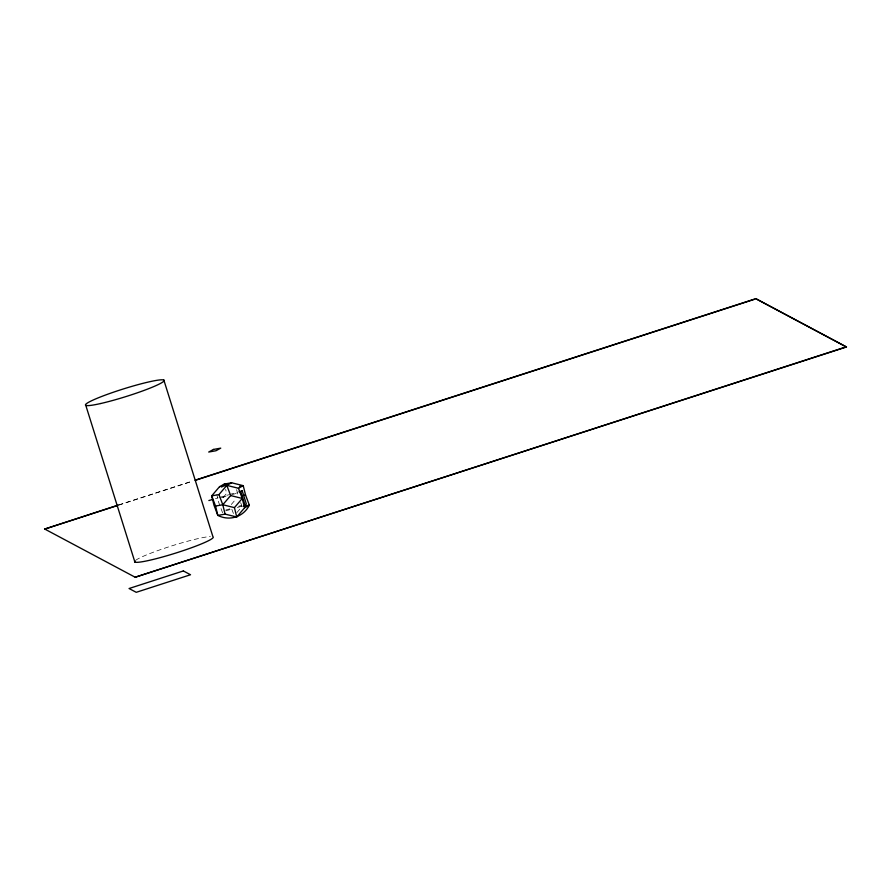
<?xml version="1.0" encoding="UTF-8"?>
<svg xmlns="http://www.w3.org/2000/svg" width="891" height="891" viewBox="0 0 891 891"><rect width="100%" height="100%" fill="white"/><g stroke="black" fill="none" stroke-linecap="round" stroke-linejoin="round"><path stroke-width="0.67" stroke-dasharray="4.46 3.34" d="M223.14 497.512L226.637 493.425L225.646 489.415M231.292 504.484L235.658 499.372M236.861 512.615L242.096 506.489L240.659 502.669M118.581 504.974L192.623 481.006M118.637 505.141L192.679 481.173M215.466 498.637L218.106 497.857M219.431 497.479L228.686 494.783M229.399 494.572L237.095 492.322M221.692 497.646L226.815 496.153M231.938 494.661L238.343 492.79M225.846 510.008L229.7 508.884M238.665 506.266L241.227 505.52M225.824 510.844L232.228 508.973M237.351 507.48L242.475 505.988M231.849 509.318L233.765 514.408M222.605 512.804L218.785 502.624L216.814 494.594M236.627 489.627L237.942 494.973M135.555 560.394A41.209 4.021 -17.4 0 1 170.66 546.239A41.209 4.021 -17.4 0 1 210.332 536.538"/><path stroke-width="1.34" d="M219.554 486.675L211.702 495.864L213.996 505.23L217.827 515.41C229.588 521.369 243.377 517.014 249.357 505.197L245.537 495.017L243.232 485.662L231.604 482.777L224.343 484.058L219.554 486.675L226.815 485.383L231.604 482.777M221.725 487.132L224.343 484.058L228.219 485.027M243.31 506.277L249.357 505.197L244.579 507.803L236.728 517.003L225.089 514.118L217.827 515.41L215.533 506.043L211.702 495.864L218.963 494.572L226.815 485.383L238.454 488.268L243.232 485.662L239.601 486.308M215.533 506.043L222.795 504.752L230.646 495.563L226.815 485.383M236.728 517.003L234.433 507.636L242.285 498.448L238.454 488.268M242.218 490.83L240.904 492.044L245.036 505.242L246.35 504.028L242.218 490.83L238.944 491.787M117.322 505.576L44.606 529.109L118.581 504.974M195.263 480.149L755.824 298.685L846.45 346.978L135.176 577.234L44.55 528.942M195.318 480.327L754.554 299.276M846.394 346.799L135.176 577.234M208.862 500.553L212.826 499.405M243.109 495.452L245.537 495.017M230.646 495.563L242.285 498.448L244.579 507.803M218.963 494.572L222.795 504.752L234.433 507.636M846.45 346.978L755.824 298.685M163.844 380.078L212.949 536.794A41.209 4.021 -17.4 0 1 173.756 553.69A41.209 4.021 -17.4 0 1 134.942 560.951M85.792 405.349L134.897 562.065M222.795 504.752L225.089 514.118M213.484 449.432L208.706 452.038L215.967 450.746L220.745 448.14L213.484 449.432M183.357 570.942L129.061 588.517L136.234 592.315L190.518 574.751L183.357 570.942M100.728 403.512A41.209 4.021 -17.4 0 0 163.799 381.192A41.209 4.021 -17.4 0 0 109.916 393.432A41.209 4.021 -17.4 0 0 100.728 403.512"/></g></svg>
